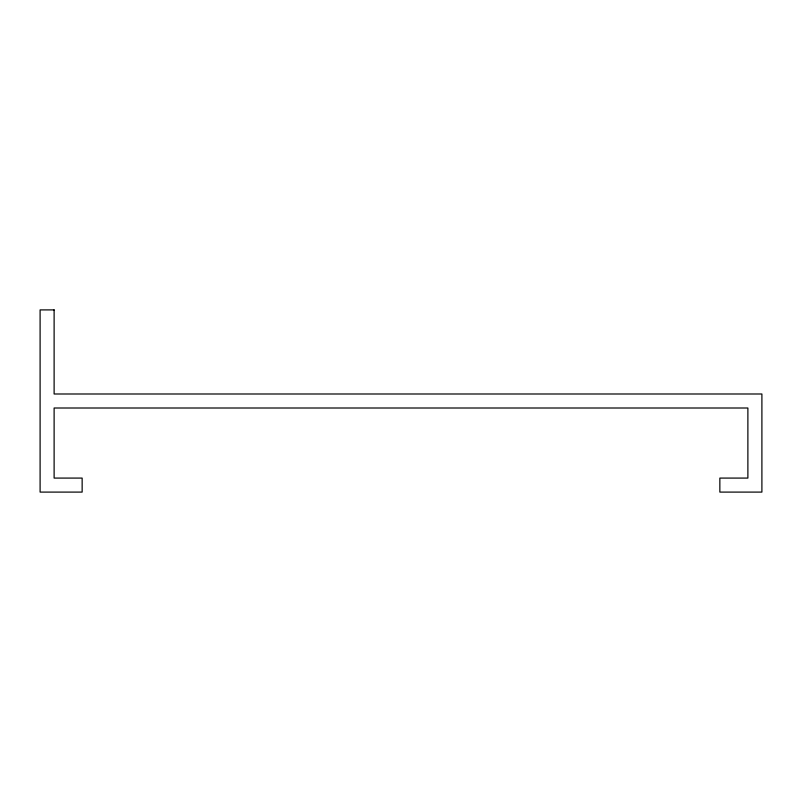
<?xml version="1.0" encoding="UTF-8"?>
<svg xmlns="http://www.w3.org/2000/svg" width="802" height="802" viewBox="0 0 802 802"><rect width="100%" height="100%" fill="white"/><g stroke="black" fill="none" stroke-linecap="round" stroke-linejoin="round"><path stroke-width="1.2" d="M54.115 309.903L40.1 309.903L40.1 492.097L82.145 492.097L82.145 478.082L54.115 478.082L54.115 408.007L747.885 408.007L747.885 478.082L719.855 478.082L719.855 492.097L761.9 492.097L761.9 393.993L54.115 393.993L54.115 309.903"/></g></svg>
